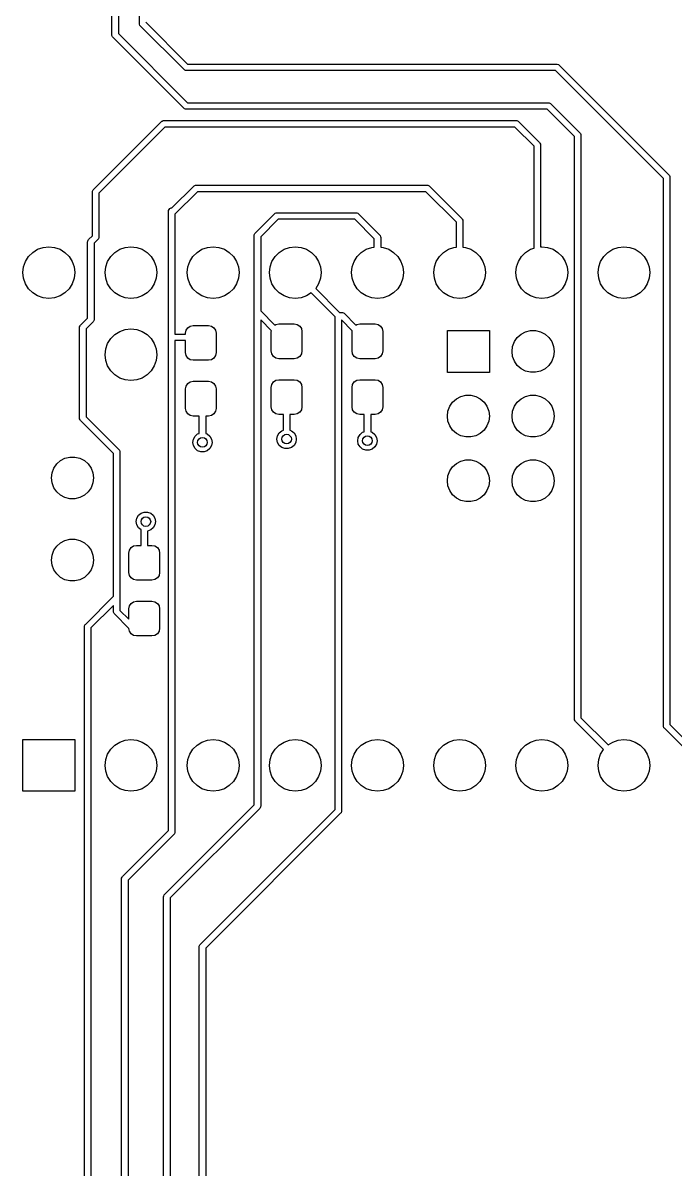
# Model space of a CAD drawing. Extents: x 281 to 540, y -238 to -79.
# Drawn here: x 280.81 to 300.97, y -174.49 to -139.04 of the extents above; entities that cross this region are included whole.
import ezdxf

# ---------------------------------------------------------------- set-up
doc = ezdxf.new("R2010")
doc.units = 0
doc.layers.add('BLACK', color=7, linetype='CONTINUOUS')

msp = doc.modelspace()

# ---------------------------------------------------------------- linework, layer by layer
at = {"layer": 'BLACK', "linetype": 'CONTINUOUS'}
for p, q in [((283.56, -139.41), (283.56, -129.91)), ((283.76, -129.951422), (283.76, -139.368578)), ((284.41, -139.06), (284.41, -130.16)), ((284.411921, -139.079509), (284.41, -139.06)), ((284.426853, -139.115557), (284.411921, -139.079509)), ((284.439289, -139.130711), (284.426853, -139.115557)), ((285.789289, -140.48071), (284.439289, -139.130711)), ((284.61, -139.018578), (285.901421, -140.31)), ((283.561921, -139.429509), (283.56, -139.41)), ((283.576853, -139.465557), (283.561921, -139.429509)), ((283.589289, -139.480711), (283.576853, -139.465557)), ((285.789289, -141.680711), (283.589289, -139.480711)), ((283.76, -139.368578), (285.901422, -141.51)), ((285.901421, -140.31), (297.31, -140.31)), ((297.31, -140.31), (297.329509, -140.311921)), ((297.329509, -140.311921), (297.365557, -140.326853)), ((297.365557, -140.326853), (297.380711, -140.339289)), ((297.380711, -140.339289), (300.780711, -143.739289)), ((285.804442, -140.493147), (285.789289, -140.48071)), ((285.815, -140.49752), (285.804442, -140.493147)), ((285.840491, -140.508079), (285.815, -140.49752)), ((285.86, -140.51), (285.840491, -140.508079)), ((297.268578, -140.51), (285.86, -140.51)), ((300.61, -143.851422), (297.268578, -140.51)), ((285.804443, -141.693147), (285.789289, -141.680711)), ((285.840491, -141.708079), (285.804443, -141.693147)), ((285.86, -141.71), (285.840491, -141.708079)), ((297.018578, -141.71), (285.86, -141.71)), ((285.901422, -141.51), (297.06, -141.51)), ((297.86, -142.551422), (297.018578, -141.71)), ((297.06, -141.51), (297.079509, -141.511921)), ((297.079509, -141.511921), (297.115557, -141.526853)), ((297.115557, -141.526853), (297.130711, -141.539289)), ((297.130711, -141.539289), (298.030711, -142.439289)), ((282.989289, -144.189289), (285.089289, -142.08929)), ((285.089289, -142.08929), (285.104442, -142.076853)), ((285.104442, -142.076853), (285.115, -142.072479)), ((285.115, -142.072479), (285.140491, -142.061921)), ((285.140491, -142.061921), (285.16, -142.06)), ((285.16, -142.06), (296.06, -142.06)), ((296.06, -142.06), (296.079509, -142.061921)), ((296.079509, -142.061921), (296.115557, -142.076853)), ((296.115557, -142.076853), (296.130711, -142.089289)), ((296.130711, -142.089289), (296.780711, -142.739289)), ((285.201421, -142.26), (283.16, -144.301421)), ((296.018578, -142.26), (285.201421, -142.26)), ((296.61, -142.851422), (296.018578, -142.26)), ((298.030711, -142.439289), (298.043147, -142.454442)), ((298.043147, -142.454442), (298.043147, -142.454443)), ((298.043147, -142.454443), (298.058079, -142.490491)), ((298.058079, -142.490491), (298.06, -142.51)), ((296.780711, -142.739289), (296.793147, -142.754443)), ((296.793147, -142.754443), (296.808079, -142.790491)), ((296.808079, -142.790491), (296.81, -142.81)), ((296.81, -142.81), (296.81, -145.964506)), ((297.86, -160.57), (297.86, -142.551422)), ((298.06, -142.51), (298.06, -160.528578)), ((296.61, -146.001746), (296.61, -142.851422)), ((300.61, -160.78), (300.61, -143.851422)), ((300.780711, -143.739289), (300.793147, -143.754443)), ((300.793147, -143.754443), (300.808079, -143.790491)), ((300.808079, -143.790491), (300.81, -143.81)), ((300.81, -143.81), (300.81, -160.738578)), ((282.96, -144.26), (282.961921, -144.240491)), ((282.96, -145.618578), (282.96, -144.26)), ((282.961921, -144.240491), (282.976853, -144.204443)), ((282.976853, -144.204443), (282.989289, -144.189289)), ((285.416657, -144.761921), (286.089289, -144.089289)), ((286.201422, -144.26), (285.51, -144.951422)), ((286.089289, -144.089289), (286.104443, -144.076853)), ((286.104443, -144.076853), (286.140491, -144.061921)), ((286.140491, -144.061921), (286.16, -144.06)), ((286.16, -144.06), (293.31, -144.06)), ((293.268578, -144.26), (286.201422, -144.26)), ((294.21, -145.201421), (293.268578, -144.26)), ((293.31, -144.06), (293.329509, -144.061921)), ((293.329509, -144.061921), (293.365557, -144.076853)), ((293.365557, -144.076853), (293.380711, -144.089289)), ((293.380711, -144.089289), (294.380711, -145.08929)), ((283.16, -144.301421), (283.16, -145.66)), ((285.31, -144.86), (285.311921, -144.840491)), ((285.31, -148.76), (285.31, -144.86)), ((285.311921, -144.840491), (285.326853, -144.804443)), ((285.326853, -144.804443), (285.354443, -144.776853)), ((285.354443, -144.776853), (285.390491, -144.761921)), ((285.390491, -144.761921), (285.416657, -144.761921)), ((285.51, -144.951422), (285.51, -148.66)), ((287.989289, -145.539289), (288.589289, -144.939289)), ((288.589289, -144.939289), (288.604443, -144.926853)), ((288.604443, -144.926853), (288.640491, -144.911921)), ((288.640491, -144.911921), (288.66, -144.91)), ((288.66, -144.91), (291.11, -144.91)), ((291.11, -144.91), (291.129509, -144.911921)), ((291.129509, -144.911921), (291.165557, -144.926853)), ((291.165557, -144.926853), (291.180711, -144.939289)), ((291.180711, -144.939289), (291.840711, -145.599289)), ((288.701422, -145.11), (288.16, -145.651422)), ((291.068578, -145.11), (288.701422, -145.11)), ((291.67, -145.711422), (291.068578, -145.11)), ((294.21, -145.971267), (294.21, -145.201421)), ((294.380711, -145.08929), (294.393148, -145.104443)), ((294.393148, -145.104443), (294.406139, -145.135808)), ((294.406139, -145.135808), (294.408079, -145.140491)), ((294.408079, -145.140491), (294.41, -145.16)), ((294.41, -145.16), (294.41, -145.971267)), ((282.839289, -145.739289), (282.96, -145.618578)), ((283.158079, -145.679509), (283.143147, -145.715557)), ((283.16, -145.66), (283.158079, -145.679509)), ((287.96, -145.61), (287.961921, -145.590491)), ((287.96, -147.81), (287.96, -145.61)), ((287.961921, -145.590491), (287.976853, -145.554443)), ((287.976853, -145.554443), (287.989289, -145.539289)), ((288.16, -145.651422), (288.16, -147.81)), ((291.840711, -145.599289), (291.853147, -145.614443)), ((291.853147, -145.614443), (291.868079, -145.650491)), ((291.868079, -145.650491), (291.87, -145.67)), ((291.87, -145.67), (291.87, -145.971267)), ((281.262893, -146.039225), (281.431983, -145.980058)), ((281.431983, -145.980058), (281.61, -145.96)), ((281.61, -145.96), (281.788017, -145.980058)), ((281.788017, -145.980058), (281.957107, -146.039225)), ((282.81, -145.81), (282.811921, -145.790491)), ((282.81, -148.168578), (282.81, -145.81)), ((282.811921, -145.790491), (282.826853, -145.754443)), ((282.826853, -145.754443), (282.839289, -145.739289)), ((283.130711, -145.730711), (283.01, -145.851422)), ((283.01, -145.851422), (283.01, -148.21)), ((283.143147, -145.715557), (283.130711, -145.730711)), ((283.802893, -146.039225), (283.971983, -145.980058)), ((283.971983, -145.980058), (284.15, -145.96)), ((284.15, -145.96), (284.328017, -145.980058)), ((284.328017, -145.980058), (284.497107, -146.039225)), ((286.342893, -146.039225), (286.511983, -145.980058)), ((286.511983, -145.980058), (286.69, -145.96)), ((286.69, -145.96), (286.868017, -145.980058)), ((286.868017, -145.980058), (287.037107, -146.039225)), ((288.882893, -146.039225), (289.051983, -145.980058)), ((289.051983, -145.980058), (289.23, -145.96)), ((289.23, -145.96), (289.408017, -145.980058)), ((289.408017, -145.980058), (289.577107, -146.039225)), ((291.422893, -146.039225), (291.591983, -145.980058)), ((291.591983, -145.980058), (291.67, -145.971267)), ((291.67, -145.971267), (291.67, -145.711422)), ((291.87, -145.971267), (291.948017, -145.980058)), ((291.948017, -145.980058), (292.117107, -146.039225)), ((293.962893, -146.039225), (294.131983, -145.980058)), ((294.131983, -145.980058), (294.21, -145.971267)), ((294.41, -145.971267), (294.488017, -145.980058)), ((294.488017, -145.980058), (294.657107, -146.039225)), ((296.502893, -146.039225), (296.61, -146.001746)), ((296.81, -145.964506), (296.85, -145.96)), ((296.85, -145.96), (297.028017, -145.980058)), ((297.028017, -145.980058), (297.197107, -146.039225)), ((299.042893, -146.039225), (299.211983, -145.980058)), ((299.211983, -145.980058), (299.39, -145.96)), ((299.39, -145.96), (299.568017, -145.980058)), ((299.568017, -145.980058), (299.737107, -146.039225)), ((280.889225, -146.412893), (280.984535, -146.261208)), ((280.984535, -146.261208), (281.111208, -146.134535)), ((281.111208, -146.134535), (281.262893, -146.039225)), ((281.957107, -146.039225), (282.108792, -146.134535)), ((282.108792, -146.134535), (282.235465, -146.261208)), ((282.235465, -146.261208), (282.330775, -146.412893)), ((283.429225, -146.412893), (283.524535, -146.261208)), ((283.524535, -146.261208), (283.651208, -146.134535)), ((283.651208, -146.134535), (283.802893, -146.039225)), ((284.497107, -146.039225), (284.648792, -146.134535)), ((284.648792, -146.134535), (284.775465, -146.261208)), ((284.775465, -146.261208), (284.870775, -146.412893)), ((285.969225, -146.412893), (286.064535, -146.261208)), ((286.064535, -146.261208), (286.191208, -146.134535)), ((286.191208, -146.134535), (286.342893, -146.039225)), ((287.037107, -146.039225), (287.188792, -146.134535)), ((287.188792, -146.134535), (287.315465, -146.261208)), ((287.315465, -146.261208), (287.410775, -146.412893)), ((288.509225, -146.412893), (288.604535, -146.261208)), ((288.604535, -146.261208), (288.731208, -146.134535)), ((288.731208, -146.134535), (288.882893, -146.039225)), ((289.577107, -146.039225), (289.728792, -146.134535)), ((289.728792, -146.134535), (289.855465, -146.261208)), ((289.855465, -146.261208), (289.950775, -146.412893)), ((291.049225, -146.412893), (291.144535, -146.261208)), ((291.144535, -146.261208), (291.271208, -146.134535)), ((291.271208, -146.134535), (291.422893, -146.039225)), ((292.117107, -146.039225), (292.268792, -146.134535)), ((292.268792, -146.134535), (292.395465, -146.261208)), ((292.395465, -146.261208), (292.490775, -146.412893)), ((293.589225, -146.412893), (293.684535, -146.261208)), ((293.684535, -146.261208), (293.811208, -146.134535)), ((293.811208, -146.134535), (293.962893, -146.039225)), ((294.657107, -146.039225), (294.808792, -146.134535)), ((294.808792, -146.134535), (294.935465, -146.261208)), ((294.935465, -146.261208), (295.030775, -146.412893)), ((296.129225, -146.412893), (296.224535, -146.261208)), ((296.224535, -146.261208), (296.351208, -146.134535)), ((296.351208, -146.134535), (296.502893, -146.039225)), ((297.197107, -146.039225), (297.348792, -146.134535)), ((297.348792, -146.134535), (297.475465, -146.261208)), ((297.475465, -146.261208), (297.570775, -146.412893)), ((298.669225, -146.412893), (298.764535, -146.261208)), ((298.764535, -146.261208), (298.891208, -146.134535)), ((298.891208, -146.134535), (299.042893, -146.039225)), ((299.737107, -146.039225), (299.888792, -146.134535)), ((299.888792, -146.134535), (300.015465, -146.261208)), ((300.015465, -146.261208), (300.110775, -146.412893)), ((280.81, -146.76), (280.830058, -146.581983)), ((280.830058, -146.581983), (280.889225, -146.412893)), ((282.330775, -146.412893), (282.389942, -146.581983)), ((282.389942, -146.581983), (282.41, -146.76)), ((283.35, -146.76), (283.370058, -146.581983)), ((283.370058, -146.581983), (283.429225, -146.412893)), ((284.870775, -146.412893), (284.929942, -146.581983)), ((284.929942, -146.581983), (284.95, -146.76)), ((285.89, -146.76), (285.910058, -146.581983)), ((285.910058, -146.581983), (285.969225, -146.412893)), ((287.410775, -146.412893), (287.469942, -146.581983)), ((287.469942, -146.581983), (287.49, -146.76)), ((288.43, -146.76), (288.450058, -146.581983)), ((288.450058, -146.581983), (288.509225, -146.412893)), ((289.950775, -146.412893), (290.009942, -146.581983)), ((290.009942, -146.581983), (290.03, -146.76)), ((290.97, -146.76), (290.990058, -146.581983)), ((290.990058, -146.581983), (291.049225, -146.412893)), ((292.490775, -146.412893), (292.549942, -146.581983)), ((292.549942, -146.581983), (292.57, -146.76)), ((293.51, -146.76), (293.530058, -146.581983)), ((293.530058, -146.581983), (293.589225, -146.412893)), ((295.030775, -146.412893), (295.089942, -146.581983)), ((295.089942, -146.581983), (295.11, -146.76)), ((296.05, -146.76), (296.070058, -146.581983)), ((296.070058, -146.581983), (296.129225, -146.412893)), ((297.570775, -146.412893), (297.629942, -146.581983)), ((297.629942, -146.581983), (297.65, -146.76)), ((298.59, -146.76), (298.610058, -146.581983)), ((298.610058, -146.581983), (298.669225, -146.412893)), ((300.110775, -146.412893), (300.169942, -146.581983)), ((300.169942, -146.581983), (300.19, -146.76)), ((280.830058, -146.938017), (280.81, -146.76)), ((280.889225, -147.107107), (280.830058, -146.938017)), ((282.389942, -146.938017), (282.330775, -147.107107)), ((282.41, -146.76), (282.389942, -146.938017)), ((283.370058, -146.938017), (283.35, -146.76)), ((283.429225, -147.107107), (283.370058, -146.938017)), ((284.929942, -146.938017), (284.870775, -147.107107)), ((284.95, -146.76), (284.929942, -146.938017)), ((285.910058, -146.938017), (285.89, -146.76)), ((285.969225, -147.107107), (285.910058, -146.938017)), ((287.469942, -146.938017), (287.410775, -147.107107)), ((287.49, -146.76), (287.469942, -146.938017)), ((288.450058, -146.938017), (288.43, -146.76)), ((288.509225, -147.107107), (288.450058, -146.938017)), ((290.009942, -146.938017), (289.950775, -147.107107)), ((290.03, -146.76), (290.009942, -146.938017)), ((290.990058, -146.938017), (290.97, -146.76)), ((291.049225, -147.107107), (290.990058, -146.938017)), ((292.549942, -146.938017), (292.490775, -147.107107)), ((292.57, -146.76), (292.549942, -146.938017)), ((293.530058, -146.938017), (293.51, -146.76)), ((293.589225, -147.107107), (293.530058, -146.938017)), ((295.089942, -146.938017), (295.030775, -147.107107)), ((295.11, -146.76), (295.089942, -146.938017)), ((296.070058, -146.938017), (296.05, -146.76)), ((296.129225, -147.107107), (296.070058, -146.938017)), ((297.629942, -146.938017), (297.570775, -147.107107)), ((297.65, -146.76), (297.629942, -146.938017)), ((298.610058, -146.938017), (298.59, -146.76)), ((298.669225, -147.107107), (298.610058, -146.938017)), ((300.169942, -146.938017), (300.110775, -147.107107)), ((300.19, -146.76), (300.169942, -146.938017)), ((280.984535, -147.258792), (280.889225, -147.107107)), ((281.111208, -147.385465), (280.984535, -147.258792)), ((281.262893, -147.480775), (281.111208, -147.385465)), ((282.108792, -147.385465), (281.957107, -147.480775)), ((282.235465, -147.258792), (282.108792, -147.385465)), ((282.330775, -147.107107), (282.235465, -147.258792)), ((283.524535, -147.258792), (283.429225, -147.107107)), ((283.651208, -147.385465), (283.524535, -147.258792)), ((283.802893, -147.480775), (283.651208, -147.385465)), ((284.648792, -147.385465), (284.497107, -147.480775)), ((284.775465, -147.258792), (284.648792, -147.385465)), ((284.870775, -147.107107), (284.775465, -147.258792)), ((286.064535, -147.258792), (285.969225, -147.107107)), ((286.191208, -147.385465), (286.064535, -147.258792)), ((286.342893, -147.480775), (286.191208, -147.385465)), ((287.188792, -147.385465), (287.037107, -147.480775)), ((287.315465, -147.258792), (287.188792, -147.385465)), ((287.410775, -147.107107), (287.315465, -147.258792)), ((288.604535, -147.258792), (288.509225, -147.107107)), ((288.731208, -147.385465), (288.604535, -147.258792)), ((288.882893, -147.480775), (288.731208, -147.385465)), ((289.719734, -147.391156), (289.577107, -147.480775)), ((290.46, -148.131422), (289.719734, -147.391156)), ((289.950775, -147.107107), (289.861156, -147.249734)), ((289.861156, -147.249734), (290.601422, -147.99)), ((291.144535, -147.258792), (291.049225, -147.107107)), ((291.271208, -147.385465), (291.144535, -147.258792)), ((291.422893, -147.480775), (291.271208, -147.385465)), ((292.268792, -147.385465), (292.117107, -147.480775)), ((292.395465, -147.258792), (292.268792, -147.385465)), ((292.490775, -147.107107), (292.395465, -147.258792)), ((293.684535, -147.258792), (293.589225, -147.107107)), ((293.811208, -147.385465), (293.684535, -147.258792)), ((293.962893, -147.480775), (293.811208, -147.385465)), ((294.808792, -147.385465), (294.657107, -147.480775)), ((294.935465, -147.258792), (294.808792, -147.385465)), ((295.030775, -147.107107), (294.935465, -147.258792)), ((296.224535, -147.258792), (296.129225, -147.107107)), ((296.351208, -147.385465), (296.224535, -147.258792)), ((296.502893, -147.480775), (296.351208, -147.385465)), ((297.348792, -147.385465), (297.197107, -147.480775)), ((297.475465, -147.258792), (297.348792, -147.385465)), ((297.570775, -147.107107), (297.475465, -147.258792)), ((298.764535, -147.258792), (298.669225, -147.107107)), ((298.891208, -147.385465), (298.764535, -147.258792)), ((299.042893, -147.480775), (298.891208, -147.385465)), ((299.888792, -147.385465), (299.737107, -147.480775)), ((300.015465, -147.258792), (299.888792, -147.385465)), ((300.110775, -147.107107), (300.015465, -147.258792)), ((281.431983, -147.539942), (281.262893, -147.480775)), ((281.61, -147.56), (281.431983, -147.539942)), ((281.788017, -147.539942), (281.61, -147.56)), ((281.957107, -147.480775), (281.788017, -147.539942)), ((283.971983, -147.539942), (283.802893, -147.480775)), ((284.15, -147.56), (283.971983, -147.539942)), ((284.328017, -147.539942), (284.15, -147.56)), ((284.497107, -147.480775), (284.328017, -147.539942)), ((286.511983, -147.539942), (286.342893, -147.480775)), ((286.69, -147.56), (286.511983, -147.539942)), ((286.868017, -147.539942), (286.69, -147.56)), ((287.037107, -147.480775), (286.868017, -147.539942)), ((289.051983, -147.539942), (288.882893, -147.480775)), ((289.23, -147.56), (289.051983, -147.539942)), ((289.408017, -147.539942), (289.23, -147.56)), ((289.577107, -147.480775), (289.408017, -147.539942)), ((291.591983, -147.539942), (291.422893, -147.480775)), ((291.77, -147.56), (291.591983, -147.539942)), ((291.948017, -147.539942), (291.77, -147.56)), ((292.117107, -147.480775), (291.948017, -147.539942)), ((294.131983, -147.539942), (293.962893, -147.480775)), ((294.31, -147.56), (294.131983, -147.539942)), ((294.488017, -147.539942), (294.31, -147.56)), ((294.657107, -147.480775), (294.488017, -147.539942)), ((296.671983, -147.539942), (296.502893, -147.480775)), ((296.85, -147.56), (296.671983, -147.539942)), ((297.028017, -147.539942), (296.85, -147.56)), ((297.197107, -147.480775), (297.028017, -147.539942)), ((299.211983, -147.539942), (299.042893, -147.480775)), ((299.39, -147.56), (299.211983, -147.539942)), ((299.568017, -147.539942), (299.39, -147.56)), ((299.737107, -147.480775), (299.568017, -147.539942)), ((287.96, -163.218578), (287.96, -147.81)), ((288.16, -147.81), (288.16, -147.943578)), ((288.16, -147.943578), (288.601872, -148.38545)), ((290.46, -163.368578), (290.46, -148.131422)), ((290.601422, -147.99), (290.665, -147.99)), ((290.665, -147.99), (290.684509, -147.991921)), ((290.684509, -147.991921), (290.720557, -148.006853)), ((290.720557, -148.006853), (290.735711, -148.019289)), ((290.735711, -148.019289), (291.101872, -148.38545)), ((282.56, -148.46), (282.561921, -148.440491)), ((282.56, -151.26), (282.56, -148.46)), ((282.561921, -148.440491), (282.576853, -148.404443)), ((282.576853, -148.404443), (282.589289, -148.389289)), ((282.589289, -148.389289), (282.81, -148.168578)), ((282.98071, -148.280711), (282.76, -148.501421)), ((282.76, -148.501421), (282.76, -151.218578)), ((282.993147, -148.265558), (282.98071, -148.280711)), ((282.99752, -148.254999), (282.993147, -148.265558)), ((283.008079, -148.229509), (282.99752, -148.254999)), ((283.01, -148.21), (283.008079, -148.229509)), ((283.971983, -148.520058), (284.15, -148.5)), ((284.15, -148.5), (284.328017, -148.520058)), ((285.853079, -148.544113), (285.904562, -148.467062)), ((285.904562, -148.467062), (285.981613, -148.415579)), ((285.981613, -148.415579), (286.0725, -148.3975)), ((286.0725, -148.3975), (286.5475, -148.3975)), ((286.5475, -148.3975), (286.638387, -148.415579)), ((286.638387, -148.415579), (286.715438, -148.467062)), ((286.715438, -148.467062), (286.766921, -148.544113)), ((288.490571, -148.556993), (288.16, -148.226422)), ((288.16, -148.226422), (288.16, -163.26)), ((288.601872, -148.38545), (288.631613, -148.365579)), ((288.631613, -148.365579), (288.7225, -148.3475)), ((288.7225, -148.3475), (289.1975, -148.3475)), ((289.1975, -148.3475), (289.288387, -148.365579)), ((289.288387, -148.365579), (289.365438, -148.417062)), ((289.365438, -148.417062), (289.416921, -148.494113)), ((289.416921, -148.494113), (289.435, -148.585)), ((290.990571, -148.556993), (290.66, -148.226422)), ((290.66, -148.226422), (290.66, -163.41)), ((291.101872, -148.38545), (291.131613, -148.365579)), ((291.131613, -148.365579), (291.2225, -148.3475)), ((291.2225, -148.3475), (291.6975, -148.3475)), ((291.6975, -148.3475), (291.788387, -148.365579)), ((291.788387, -148.365579), (291.865438, -148.417062)), ((291.865438, -148.417062), (291.916921, -148.494113)), ((291.916921, -148.494113), (291.935, -148.585)), ((283.429225, -148.952893), (283.524535, -148.801208)), ((283.524535, -148.801208), (283.651208, -148.674535)), ((283.651208, -148.674535), (283.802893, -148.579225)), ((283.802893, -148.579225), (283.971983, -148.520058)), ((284.328017, -148.520058), (284.497107, -148.579225)), ((284.497107, -148.579225), (284.648792, -148.674535)), ((284.648792, -148.674535), (284.775465, -148.801208)), ((284.775465, -148.801208), (284.870775, -148.952893)), ((285.31, -164.018578), (285.31, -148.76)), ((285.51, -148.66), (285.835, -148.66)), ((285.835, -148.86), (285.51, -148.86)), ((285.51, -148.86), (285.51, -164.06)), ((285.835, -148.635), (285.853079, -148.544113)), ((285.835, -148.66), (285.835, -148.635)), ((285.835, -149.235), (285.835, -148.86)), ((286.766921, -148.544113), (286.785, -148.635)), ((286.785, -148.635), (286.785, -149.235)), ((288.485, -148.585), (288.490571, -148.556993)), ((288.485, -149.185), (288.485, -148.585)), ((289.435, -148.585), (289.435, -149.185)), ((290.985, -148.585), (290.990571, -148.556993)), ((290.985, -149.185), (290.985, -148.585)), ((291.935, -148.585), (291.935, -149.185)), ((293.93, -149.8484), (293.93, -148.5484)), ((293.93, -148.5484), (295.23, -148.5484)), ((295.23, -148.5484), (295.23, -149.8484)), ((296.004454, -148.89633), (296.093468, -148.76737)), ((296.093468, -148.76737), (296.210758, -148.66346)), ((296.210758, -148.66346), (296.349507, -148.590639)), ((296.349507, -148.590639), (296.501651, -148.553139)), ((296.501651, -148.553139), (296.658349, -148.553139)), ((296.658349, -148.553139), (296.810493, -148.590639)), ((296.810493, -148.590639), (296.949242, -148.66346)), ((296.949242, -148.66346), (297.066532, -148.76737)), ((297.066532, -148.76737), (297.155546, -148.89633)), ((283.35, -149.3), (283.370058, -149.121983)), ((283.370058, -149.121983), (283.429225, -148.952893)), ((284.870775, -148.952893), (284.929942, -149.121983)), ((284.929942, -149.121983), (284.95, -149.3)), ((288.503079, -149.275887), (288.485, -149.185)), ((289.435, -149.185), (289.416921, -149.275887)), ((291.003079, -149.275887), (290.985, -149.185)), ((291.935, -149.185), (291.916921, -149.275887)), ((295.93, -149.1984), (295.948888, -149.042845)), ((295.948888, -149.353955), (295.93, -149.1984)), ((295.948888, -149.042845), (296.004454, -148.89633)), ((297.155546, -148.89633), (297.211112, -149.042845)), ((297.211112, -149.042845), (297.23, -149.1984)), ((297.23, -149.1984), (297.211112, -149.353955)), ((283.370058, -149.478017), (283.35, -149.3)), ((283.429225, -149.647107), (283.370058, -149.478017)), ((284.929942, -149.478017), (284.870775, -149.647107)), ((284.95, -149.3), (284.929942, -149.478017)), ((285.853079, -149.325887), (285.835, -149.235)), ((285.904562, -149.402938), (285.853079, -149.325887)), ((285.981613, -149.454421), (285.904562, -149.402938)), ((286.0725, -149.4725), (285.981613, -149.454421)), ((286.5475, -149.4725), (286.0725, -149.4725)), ((286.638387, -149.454421), (286.5475, -149.4725)), ((286.715438, -149.402938), (286.638387, -149.454421)), ((286.766921, -149.325887), (286.715438, -149.402938)), ((286.785, -149.235), (286.766921, -149.325887)), ((288.554562, -149.352938), (288.503079, -149.275887)), ((288.631613, -149.404421), (288.554562, -149.352938)), ((288.7225, -149.4225), (288.631613, -149.404421)), ((289.1975, -149.4225), (288.7225, -149.4225)), ((289.288387, -149.404421), (289.1975, -149.4225)), ((289.365438, -149.352938), (289.288387, -149.404421)), ((289.416921, -149.275887), (289.365438, -149.352938)), ((291.054562, -149.352938), (291.003079, -149.275887)), ((291.131613, -149.404421), (291.054562, -149.352938)), ((291.2225, -149.4225), (291.131613, -149.404421)), ((291.6975, -149.4225), (291.2225, -149.4225)), ((291.788387, -149.404421), (291.6975, -149.4225)), ((291.865438, -149.352938), (291.788387, -149.404421)), ((291.916921, -149.275887), (291.865438, -149.352938)), ((296.004454, -149.50047), (295.948888, -149.353955)), ((296.093468, -149.62943), (296.004454, -149.50047)), ((297.155546, -149.50047), (297.066532, -149.62943)), ((297.211112, -149.353955), (297.155546, -149.50047)), ((283.524535, -149.798792), (283.429225, -149.647107)), ((283.651208, -149.925465), (283.524535, -149.798792)), ((283.802893, -150.020775), (283.651208, -149.925465)), ((284.648792, -149.925465), (284.497107, -150.020775)), ((284.775465, -149.798792), (284.648792, -149.925465)), ((284.870775, -149.647107), (284.775465, -149.798792)), ((295.23, -149.8484), (293.93, -149.8484)), ((296.210758, -149.73334), (296.093468, -149.62943)), ((296.349507, -149.806161), (296.210758, -149.73334)), ((296.501651, -149.843661), (296.349507, -149.806161)), ((296.658349, -149.843661), (296.501651, -149.843661)), ((296.810493, -149.806161), (296.658349, -149.843661)), ((296.949242, -149.73334), (296.810493, -149.806161)), ((297.066532, -149.62943), (296.949242, -149.73334)), ((283.971983, -150.079942), (283.802893, -150.020775)), ((284.15, -150.1), (283.971983, -150.079942)), ((284.328017, -150.079942), (284.15, -150.1)), ((284.497107, -150.020775), (284.328017, -150.079942)), ((285.835, -150.36), (285.853079, -150.269113)), ((285.853079, -150.269113), (285.904562, -150.192062)), ((285.904562, -150.192062), (285.981613, -150.140579)), ((285.981613, -150.140579), (286.0725, -150.1225)), ((286.0725, -150.1225), (286.5475, -150.1225)), ((286.5475, -150.1225), (286.638387, -150.140579)), ((286.638387, -150.140579), (286.715438, -150.192062)), ((286.715438, -150.192062), (286.766921, -150.269113)), ((286.766921, -150.269113), (286.785, -150.36)), ((288.485, -150.31), (288.503079, -150.219113)), ((288.503079, -150.219113), (288.554562, -150.142062)), ((288.554562, -150.142062), (288.631613, -150.090579)), ((288.631613, -150.090579), (288.7225, -150.0725)), ((288.7225, -150.0725), (289.1975, -150.0725)), ((289.1975, -150.0725), (289.288387, -150.090579)), ((289.288387, -150.090579), (289.365438, -150.142062)), ((289.365438, -150.142062), (289.416921, -150.219113)), ((289.416921, -150.219113), (289.435, -150.31)), ((290.985, -150.31), (291.003079, -150.219113)), ((291.003079, -150.219113), (291.054562, -150.142062)), ((291.054562, -150.142062), (291.131613, -150.090579)), ((291.131613, -150.090579), (291.2225, -150.0725)), ((291.2225, -150.0725), (291.6975, -150.0725)), ((291.6975, -150.0725), (291.788387, -150.090579)), ((291.788387, -150.090579), (291.865438, -150.142062)), ((291.865438, -150.142062), (291.916921, -150.219113)), ((291.916921, -150.219113), (291.935, -150.31)), ((285.835, -150.96), (285.835, -150.36)), ((286.785, -150.36), (286.785, -150.96)), ((288.485, -150.91), (288.485, -150.31)), ((289.435, -150.31), (289.435, -150.91)), ((290.985, -150.91), (290.985, -150.31)), ((291.935, -150.31), (291.935, -150.91)), ((294.210758, -150.66346), (294.349507, -150.590639)), ((294.349507, -150.590639), (294.501651, -150.553139)), ((294.501651, -150.553139), (294.658349, -150.553139)), ((294.658349, -150.553139), (294.810493, -150.590639)), ((294.810493, -150.590639), (294.949242, -150.66346)), ((296.210758, -150.66346), (296.349507, -150.590639)), ((296.349507, -150.590639), (296.501651, -150.553139)), ((296.501651, -150.553139), (296.658349, -150.553139)), ((296.658349, -150.553139), (296.810493, -150.590639)), ((296.810493, -150.590639), (296.949242, -150.66346)), ((285.853079, -151.050887), (285.835, -150.96)), ((286.785, -150.96), (286.766921, -151.050887)), ((288.503079, -151.000887), (288.485, -150.91)), ((289.435, -150.91), (289.416921, -151.000887)), ((291.003079, -151.000887), (290.985, -150.91)), ((291.935, -150.91), (291.916921, -151.000887)), ((293.948888, -151.042845), (294.004454, -150.89633)), ((294.004454, -150.89633), (294.093468, -150.76737)), ((294.093468, -150.76737), (294.210758, -150.66346)), ((294.949242, -150.66346), (295.066532, -150.76737)), ((295.066532, -150.76737), (295.155546, -150.89633)), ((295.155546, -150.89633), (295.211112, -151.042845)), ((295.948888, -151.042845), (296.004454, -150.89633)), ((296.004454, -150.89633), (296.093468, -150.76737)), ((296.093468, -150.76737), (296.210758, -150.66346)), ((296.949242, -150.66346), (297.066532, -150.76737)), ((297.066532, -150.76737), (297.155546, -150.89633)), ((297.155546, -150.89633), (297.211112, -151.042845)), ((282.561921, -151.279509), (282.56, -151.26)), ((282.576853, -151.315557), (282.561921, -151.279509)), ((282.589289, -151.330711), (282.576853, -151.315557)), ((283.61, -152.351422), (282.589289, -151.330711)), ((282.76, -151.218578), (283.780711, -152.239289)), ((285.904562, -151.127938), (285.853079, -151.050887)), ((285.981613, -151.179421), (285.904562, -151.127938)), ((286.0725, -151.1975), (285.981613, -151.179421)), ((286.26, -151.1975), (286.0725, -151.1975)), ((286.26, -151.731993), (286.26, -151.1975)), ((286.5475, -151.1975), (286.46, -151.1975)), ((286.46, -151.1975), (286.46, -151.731993)), ((286.638387, -151.179421), (286.5475, -151.1975)), ((286.715438, -151.127938), (286.638387, -151.179421)), ((286.766921, -151.050887), (286.715438, -151.127938)), ((288.554562, -151.077938), (288.503079, -151.000887)), ((288.631613, -151.129421), (288.554562, -151.077938)), ((288.7225, -151.1475), (288.631613, -151.129421)), ((288.86, -151.1475), (288.7225, -151.1475)), ((288.86, -151.631993), (288.86, -151.1475)), ((289.1975, -151.1475), (289.06, -151.1475)), ((289.06, -151.1475), (289.06, -151.631993)), ((289.288387, -151.129421), (289.1975, -151.1475)), ((289.365438, -151.077938), (289.288387, -151.129421)), ((289.416921, -151.000887), (289.365438, -151.077938)), ((291.054562, -151.077938), (291.003079, -151.000887)), ((291.131613, -151.129421), (291.054562, -151.077938)), ((291.2225, -151.1475), (291.131613, -151.129421)), ((291.36, -151.1475), (291.2225, -151.1475)), ((291.36, -151.681993), (291.36, -151.1475)), ((291.6975, -151.1475), (291.56, -151.1475)), ((291.56, -151.1475), (291.56, -151.681993)), ((291.788387, -151.129421), (291.6975, -151.1475)), ((291.865438, -151.077938), (291.788387, -151.129421)), ((291.916921, -151.000887), (291.865438, -151.077938)), ((293.93, -151.1984), (293.948888, -151.042845)), ((293.948888, -151.353955), (293.93, -151.1984)), ((295.211112, -151.042845), (295.23, -151.1984)), ((295.23, -151.1984), (295.211112, -151.353955)), ((295.93, -151.1984), (295.948888, -151.042845)), ((295.948888, -151.353955), (295.93, -151.1984)), ((297.211112, -151.042845), (297.23, -151.1984)), ((297.23, -151.1984), (297.211112, -151.353955)), ((288.730187, -151.717164), (288.81, -151.650192)), ((288.81, -151.650192), (288.86, -151.631993)), ((289.06, -151.631993), (289.11, -151.650192)), ((289.11, -151.650192), (289.189813, -151.717164)), ((291.230187, -151.767164), (291.31, -151.700192)), ((291.31, -151.700192), (291.36, -151.681993)), ((291.56, -151.681993), (291.61, -151.700192)), ((291.61, -151.700192), (291.689813, -151.767164)), ((294.004454, -151.50047), (293.948888, -151.353955)), ((294.093468, -151.62943), (294.004454, -151.50047)), ((294.210758, -151.73334), (294.093468, -151.62943)), ((295.066532, -151.62943), (294.949242, -151.73334)), ((295.155546, -151.50047), (295.066532, -151.62943)), ((295.211112, -151.353955), (295.155546, -151.50047)), ((296.004454, -151.50047), (295.948888, -151.353955)), ((296.093468, -151.62943), (296.004454, -151.50047)), ((296.210758, -151.73334), (296.093468, -151.62943)), ((297.066532, -151.62943), (296.949242, -151.73334)), ((297.155546, -151.50047), (297.066532, -151.62943)), ((297.211112, -151.353955), (297.155546, -151.50047)), ((286.06, -152.01), (286.078092, -151.907394)), ((286.078092, -152.112606), (286.06, -152.01)), ((286.078092, -151.907394), (286.130187, -151.817164)), ((286.130187, -151.817164), (286.21, -151.750192)), ((286.21, -151.750192), (286.26, -151.731993)), ((286.46, -151.731993), (286.51, -151.750192)), ((286.51, -151.750192), (286.589813, -151.817164)), ((286.589813, -151.817164), (286.641908, -151.907394)), ((286.641908, -151.907394), (286.66, -152.01)), ((286.66, -152.01), (286.641908, -152.112606)), ((288.66, -151.91), (288.678092, -151.807394)), ((288.678092, -152.012606), (288.66, -151.91)), ((288.678092, -151.807394), (288.730187, -151.717164)), ((288.730187, -152.102836), (288.678092, -152.012606)), ((289.189813, -151.717164), (289.241908, -151.807394)), ((289.241908, -152.012606), (289.189813, -152.102836)), ((289.241908, -151.807394), (289.26, -151.91)), ((289.26, -151.91), (289.241908, -152.012606)), ((291.16, -151.96), (291.178092, -151.857394)), ((291.178092, -152.062606), (291.16, -151.96)), ((291.178092, -151.857394), (291.230187, -151.767164)), ((291.689813, -151.767164), (291.741908, -151.857394)), ((291.741908, -151.857394), (291.76, -151.96)), ((291.76, -151.96), (291.741908, -152.062606)), ((294.349507, -151.806161), (294.210758, -151.73334)), ((294.501651, -151.843661), (294.349507, -151.806161)), ((294.658349, -151.843661), (294.501651, -151.843661)), ((294.810493, -151.806161), (294.658349, -151.843661)), ((294.949242, -151.73334), (294.810493, -151.806161)), ((296.349507, -151.806161), (296.210758, -151.73334)), ((296.501651, -151.843661), (296.349507, -151.806161)), ((296.658349, -151.843661), (296.501651, -151.843661)), ((296.810493, -151.806161), (296.658349, -151.843661)), ((296.949242, -151.73334), (296.810493, -151.806161)), ((283.61, -156.76), (283.61, -152.351422)), ((283.780711, -152.239289), (283.793147, -152.254442)), ((283.793147, -152.254442), (283.793147, -152.254443)), ((283.793147, -152.254443), (283.808079, -152.290491)), ((283.808079, -152.290491), (283.81, -152.31)), ((283.81, -152.31), (283.81, -156.76)), ((286.130187, -152.202836), (286.078092, -152.112606)), ((286.21, -152.269808), (286.130187, -152.202836)), ((286.307906, -152.305442), (286.21, -152.269808)), ((286.412094, -152.305442), (286.307906, -152.305442)), ((286.51, -152.269808), (286.412094, -152.305442)), ((286.589813, -152.202836), (286.51, -152.269808)), ((286.641908, -152.112606), (286.589813, -152.202836)), ((288.81, -152.169808), (288.730187, -152.102836)), ((288.907906, -152.205442), (288.81, -152.169808)), ((289.012094, -152.205442), (288.907906, -152.205442)), ((289.11, -152.169808), (289.012094, -152.205442)), ((289.189813, -152.102836), (289.11, -152.169808)), ((291.230187, -152.152836), (291.178092, -152.062606)), ((291.31, -152.219808), (291.230187, -152.152836)), ((291.407906, -152.255442), (291.31, -152.219808)), ((291.512094, -152.255442), (291.407906, -152.255442)), ((291.61, -152.219808), (291.512094, -152.255442)), ((291.689813, -152.152836), (291.61, -152.219808)), ((291.741908, -152.062606), (291.689813, -152.152836)), ((281.764454, -152.80793), (281.853468, -152.67897)), ((281.853468, -152.67897), (281.970758, -152.57506)), ((281.970758, -152.57506), (282.109507, -152.502239)), ((282.109507, -152.502239), (282.261651, -152.464739)), ((282.261651, -152.464739), (282.418349, -152.464739)), ((282.418349, -152.464739), (282.570493, -152.502239)), ((282.570493, -152.502239), (282.709242, -152.57506)), ((282.709242, -152.57506), (282.826532, -152.67897)), ((282.826532, -152.67897), (282.915546, -152.80793)), ((294.004454, -152.89633), (294.093468, -152.76737)), ((294.093468, -152.76737), (294.210758, -152.66346)), ((294.210758, -152.66346), (294.349507, -152.590639)), ((294.349507, -152.590639), (294.501651, -152.553139)), ((294.501651, -152.553139), (294.658349, -152.553139)), ((294.658349, -152.553139), (294.810493, -152.590639)), ((294.810493, -152.590639), (294.949242, -152.66346)), ((294.949242, -152.66346), (295.066532, -152.76737)), ((295.066532, -152.76737), (295.155546, -152.89633)), ((296.004454, -152.89633), (296.093468, -152.76737)), ((296.093468, -152.76737), (296.210758, -152.66346)), ((296.210758, -152.66346), (296.349507, -152.590639)), ((296.349507, -152.590639), (296.501651, -152.553139)), ((296.501651, -152.553139), (296.658349, -152.553139)), ((296.658349, -152.553139), (296.810493, -152.590639)), ((296.810493, -152.590639), (296.949242, -152.66346)), ((296.949242, -152.66346), (297.066532, -152.76737)), ((297.066532, -152.76737), (297.155546, -152.89633)), ((281.69, -153.11), (281.708888, -152.954445)), ((281.708888, -153.265555), (281.69, -153.11)), ((281.708888, -152.954445), (281.764454, -152.80793)), ((282.915546, -152.80793), (282.971112, -152.954445)), ((282.971112, -152.954445), (282.99, -153.11)), ((282.99, -153.11), (282.971112, -153.265555)), ((293.93, -153.1984), (293.948888, -153.042845)), ((293.948888, -153.042845), (294.004454, -152.89633)), ((295.155546, -152.89633), (295.211112, -153.042845)), ((295.211112, -153.042845), (295.23, -153.1984)), ((295.93, -153.1984), (295.948888, -153.042845)), ((295.948888, -153.042845), (296.004454, -152.89633)), ((297.155546, -152.89633), (297.211112, -153.042845)), ((297.211112, -153.042845), (297.23, -153.1984)), ((281.764454, -153.41207), (281.708888, -153.265555)), ((281.853468, -153.54103), (281.764454, -153.41207)), ((282.915546, -153.41207), (282.826532, -153.54103)), ((282.971112, -153.265555), (282.915546, -153.41207)), ((293.948888, -153.353955), (293.93, -153.1984)), ((294.004454, -153.50047), (293.948888, -153.353955)), ((295.211112, -153.353955), (295.155546, -153.50047)), ((295.23, -153.1984), (295.211112, -153.353955)), ((295.948888, -153.353955), (295.93, -153.1984)), ((296.004454, -153.50047), (295.948888, -153.353955)), ((297.211112, -153.353955), (297.155546, -153.50047)), ((297.23, -153.1984), (297.211112, -153.353955)), ((281.970758, -153.64494), (281.853468, -153.54103)), ((282.109507, -153.717761), (281.970758, -153.64494)), ((282.261651, -153.755261), (282.109507, -153.717761)), ((282.418349, -153.755261), (282.261651, -153.755261)), ((282.570493, -153.717761), (282.418349, -153.755261)), ((282.709242, -153.64494), (282.570493, -153.717761)), ((282.826532, -153.54103), (282.709242, -153.64494)), ((294.093468, -153.62943), (294.004454, -153.50047)), ((294.210758, -153.73334), (294.093468, -153.62943)), ((294.349507, -153.806161), (294.210758, -153.73334)), ((294.501651, -153.843661), (294.349507, -153.806161)), ((294.810493, -153.806161), (294.658349, -153.843661)), ((294.949242, -153.73334), (294.810493, -153.806161)), ((295.066532, -153.62943), (294.949242, -153.73334)), ((295.155546, -153.50047), (295.066532, -153.62943)), ((296.093468, -153.62943), (296.004454, -153.50047)), ((296.210758, -153.73334), (296.093468, -153.62943)), ((296.349507, -153.806161), (296.210758, -153.73334)), ((296.501651, -153.843661), (296.349507, -153.806161)), ((296.810493, -153.806161), (296.658349, -153.843661)), ((296.949242, -153.73334), (296.810493, -153.806161)), ((297.066532, -153.62943), (296.949242, -153.73334)), ((297.155546, -153.50047), (297.066532, -153.62943)), ((284.46, -154.200192), (284.557906, -154.164558)), ((284.557906, -154.164558), (284.662094, -154.164558)), ((284.662094, -154.164558), (284.76, -154.200192)), ((294.658349, -153.843661), (294.501651, -153.843661)), ((296.658349, -153.843661), (296.501651, -153.843661)), ((284.31, -154.46), (284.328092, -154.357394)), ((284.328092, -154.562606), (284.31, -154.46)), ((284.328092, -154.357394), (284.380187, -154.267164)), ((284.380187, -154.267164), (284.46, -154.200192)), ((284.76, -154.200192), (284.839813, -154.267164)), ((284.839813, -154.267164), (284.891908, -154.357394)), ((284.891908, -154.357394), (284.91, -154.46)), ((284.91, -154.46), (284.891908, -154.562606)), ((284.380187, -154.652836), (284.328092, -154.562606)), ((284.46, -154.719808), (284.380187, -154.652836)), ((284.46, -155.1975), (284.46, -154.719808)), ((284.662094, -154.755442), (284.66, -154.755442)), ((284.66, -154.755442), (284.66, -155.1975)), ((284.76, -154.719808), (284.662094, -154.755442)), ((284.839813, -154.652836), (284.76, -154.719808)), ((284.891908, -154.562606), (284.839813, -154.652836)), ((281.764454, -155.34793), (281.853468, -155.21897)), ((281.853468, -155.21897), (281.970758, -155.11506)), ((281.970758, -155.11506), (282.109507, -155.042239)), ((282.109507, -155.042239), (282.261651, -155.004739)), ((282.261651, -155.004739), (282.418349, -155.004739)), ((282.418349, -155.004739), (282.570493, -155.042239)), ((282.570493, -155.042239), (282.709242, -155.11506)), ((282.709242, -155.11506), (282.826532, -155.21897)), ((282.826532, -155.21897), (282.915546, -155.34793)), ((284.154562, -155.267062), (284.231613, -155.215579)), ((284.231613, -155.215579), (284.3225, -155.1975)), ((284.3225, -155.1975), (284.46, -155.1975)), ((284.66, -155.1975), (284.7975, -155.1975)), ((284.7975, -155.1975), (284.888387, -155.215579)), ((284.888387, -155.215579), (284.965438, -155.267062)), ((281.69, -155.65), (281.708888, -155.494445)), ((281.708888, -155.494445), (281.764454, -155.34793)), ((282.915546, -155.34793), (282.971112, -155.494445)), ((282.971112, -155.494445), (282.99, -155.65)), ((284.085, -155.435), (284.103079, -155.344113)), ((284.085, -156.035), (284.085, -155.435)), ((284.103079, -155.344113), (284.154562, -155.267062)), ((284.965438, -155.267062), (285.016921, -155.344113)), ((285.016921, -155.344113), (285.035, -155.435)), ((285.035, -155.435), (285.035, -156.035)), ((281.708888, -155.805555), (281.69, -155.65)), ((281.764454, -155.95207), (281.708888, -155.805555)), ((281.853468, -156.08103), (281.764454, -155.95207)), ((282.915546, -155.95207), (282.826532, -156.08103)), ((282.971112, -155.805555), (282.915546, -155.95207)), ((282.99, -155.65), (282.971112, -155.805555)), ((281.970758, -156.18494), (281.853468, -156.08103)), ((282.109507, -156.257761), (281.970758, -156.18494)), ((282.261651, -156.295261), (282.109507, -156.257761)), ((282.418349, -156.295261), (282.261651, -156.295261)), ((282.570493, -156.257761), (282.418349, -156.295261)), ((282.709242, -156.18494), (282.570493, -156.257761)), ((282.826532, -156.08103), (282.709242, -156.18494)), ((284.103079, -156.125887), (284.085, -156.035)), ((284.154562, -156.202938), (284.103079, -156.125887)), ((284.231613, -156.254421), (284.154562, -156.202938)), ((284.3225, -156.2725), (284.231613, -156.254421)), ((284.7975, -156.2725), (284.3225, -156.2725)), ((284.888387, -156.254421), (284.7975, -156.2725)), ((284.965438, -156.202938), (284.888387, -156.254421)), ((285.016921, -156.125887), (284.965438, -156.202938)), ((285.035, -156.035), (285.016921, -156.125887)), ((282.739289, -157.639289), (283.61, -156.768578)), ((283.61, -156.768578), (283.61, -156.76)), ((283.81, -156.76), (283.81, -157.206078)), ((284.103079, -157.069113), (284.154562, -156.992062)), ((284.154562, -156.992062), (284.231613, -156.940579)), ((284.231613, -156.940579), (284.3225, -156.9225)), ((284.3225, -156.9225), (284.7975, -156.9225)), ((284.7975, -156.9225), (284.888387, -156.940579)), ((284.888387, -156.940579), (284.965438, -156.992062)), ((284.965438, -156.992062), (285.016921, -157.069113)), ((283.61, -157.051422), (282.91, -157.751422)), ((283.61, -157.2475), (283.61, -157.051422)), ((283.611921, -157.267009), (283.61, -157.2475)), ((283.626853, -157.303057), (283.611921, -157.267009)), ((283.639289, -157.318211), (283.626853, -157.303057)), ((284.085973, -157.764894), (283.639289, -157.318211)), ((283.81, -157.206078), (284.085, -157.481078)), ((284.085, -157.16), (284.103079, -157.069113)), ((284.085, -157.481078), (284.085, -157.16)), ((285.016921, -157.069113), (285.035, -157.16)), ((285.035, -157.16), (285.035, -157.76)), ((282.71, -157.71), (282.711921, -157.690491)), ((282.71, -220.16), (282.71, -157.71)), ((282.711921, -157.690491), (282.726853, -157.654443)), ((282.726853, -157.654443), (282.739289, -157.639289)), ((282.91, -157.751422), (282.91, -220.118578)), ((284.103079, -157.850887), (284.085973, -157.764894)), ((284.154562, -157.927938), (284.103079, -157.850887)), ((284.231613, -157.979421), (284.154562, -157.927938)), ((284.3225, -157.9975), (284.231613, -157.979421)), ((284.7975, -157.9975), (284.3225, -157.9975)), ((284.888387, -157.979421), (284.7975, -157.9975)), ((284.965438, -157.927938), (284.888387, -157.979421)), ((285.016921, -157.850887), (284.965438, -157.927938)), ((285.035, -157.76), (285.016921, -157.850887)), ((298.06, -160.528578), (298.900265, -161.368843)), ((297.861921, -160.589509), (297.86, -160.57)), ((297.876853, -160.625557), (297.861921, -160.589509)), ((297.889289, -160.640711), (297.876853, -160.625557)), ((298.758843, -161.510265), (297.889289, -160.640711)), ((300.611921, -160.799509), (300.61, -160.78)), ((300.626853, -160.835557), (300.611921, -160.799509)), ((300.639289, -160.850711), (300.626853, -160.835557)), ((301.298843, -161.510265), (300.639289, -160.850711)), ((300.81, -160.738578), (301.440265, -161.368843)), ((280.81, -162.8), (280.81, -161.2)), ((280.81, -161.2), (282.41, -161.2)), ((282.41, -161.2), (282.41, -162.8)), ((283.802893, -161.279225), (283.971983, -161.220058)), ((283.971983, -161.220058), (284.15, -161.2)), ((284.15, -161.2), (284.328017, -161.220058)), ((284.328017, -161.220058), (284.497107, -161.279225)), ((286.342893, -161.279225), (286.511983, -161.220058)), ((286.511983, -161.220058), (286.69, -161.2)), ((286.69, -161.2), (286.868017, -161.220058)), ((286.868017, -161.220058), (287.037107, -161.279225)), ((288.882893, -161.279225), (289.051983, -161.220058)), ((289.051983, -161.220058), (289.23, -161.2)), ((289.23, -161.2), (289.408017, -161.220058)), ((289.408017, -161.220058), (289.577107, -161.279225)), ((291.422893, -161.279225), (291.591983, -161.220058)), ((291.591983, -161.220058), (291.77, -161.2)), ((291.77, -161.2), (291.948017, -161.220058)), ((291.948017, -161.220058), (292.117107, -161.279225)), ((293.962893, -161.279225), (294.131983, -161.220058)), ((294.131983, -161.220058), (294.31, -161.2)), ((294.31, -161.2), (294.488017, -161.220058)), ((294.488017, -161.220058), (294.657107, -161.279225)), ((296.502893, -161.279225), (296.671983, -161.220058)), ((296.671983, -161.220058), (296.85, -161.2)), ((296.85, -161.2), (297.028017, -161.220058)), ((297.028017, -161.220058), (297.197107, -161.279225)), ((299.042893, -161.279225), (299.211983, -161.220058)), ((299.211983, -161.220058), (299.39, -161.2)), ((299.39, -161.2), (299.568017, -161.220058)), ((299.568017, -161.220058), (299.737107, -161.279225)), ((283.429225, -161.652893), (283.524535, -161.501208)), ((283.524535, -161.501208), (283.651208, -161.374535)), ((283.651208, -161.374535), (283.802893, -161.279225)), ((284.497107, -161.279225), (284.648792, -161.374535)), ((284.648792, -161.374535), (284.775465, -161.501208)), ((284.775465, -161.501208), (284.870775, -161.652893)), ((285.969225, -161.652893), (286.064535, -161.501208)), ((286.064535, -161.501208), (286.191208, -161.374535)), ((286.191208, -161.374535), (286.342893, -161.279225)), ((287.037107, -161.279225), (287.188792, -161.374535)), ((287.188792, -161.374535), (287.315465, -161.501208)), ((287.315465, -161.501208), (287.410775, -161.652893)), ((288.509225, -161.652893), (288.604535, -161.501208)), ((288.604535, -161.501208), (288.731208, -161.374535)), ((288.731208, -161.374535), (288.882893, -161.279225)), ((289.577107, -161.279225), (289.728792, -161.374535)), ((289.728792, -161.374535), (289.855465, -161.501208)), ((289.855465, -161.501208), (289.950775, -161.652893)), ((291.049225, -161.652893), (291.144535, -161.501208)), ((291.144535, -161.501208), (291.271208, -161.374535)), ((291.271208, -161.374535), (291.422893, -161.279225)), ((292.117107, -161.279225), (292.268792, -161.374535)), ((292.268792, -161.374535), (292.395465, -161.501208)), ((292.395465, -161.501208), (292.490775, -161.652893)), ((293.589225, -161.652893), (293.684535, -161.501208)), ((293.684535, -161.501208), (293.811208, -161.374535)), ((293.811208, -161.374535), (293.962893, -161.279225)), ((294.657107, -161.279225), (294.808792, -161.374535)), ((294.808792, -161.374535), (294.935465, -161.501208)), ((294.935465, -161.501208), (295.030775, -161.652893)), ((296.129225, -161.652893), (296.224535, -161.501208)), ((296.224535, -161.501208), (296.351208, -161.374535)), ((296.351208, -161.374535), (296.502893, -161.279225)), ((297.197107, -161.279225), (297.348792, -161.374535)), ((297.348792, -161.374535), (297.475465, -161.501208)), ((297.475465, -161.501208), (297.570775, -161.652893)), ((298.669225, -161.652893), (298.758843, -161.510265)), ((298.900265, -161.368843), (299.042893, -161.279225)), ((299.737107, -161.279225), (299.888792, -161.374535)), ((299.888792, -161.374535), (300.015465, -161.501208)), ((300.015465, -161.501208), (300.110775, -161.652893)), ((283.35, -162), (283.370058, -161.821983)), ((283.370058, -161.821983), (283.429225, -161.652893)), ((284.870775, -161.652893), (284.929942, -161.821983)), ((284.929942, -161.821983), (284.95, -162)), ((285.89, -162), (285.910058, -161.821983)), ((285.910058, -161.821983), (285.969225, -161.652893)), ((287.410775, -161.652893), (287.469942, -161.821983)), ((287.469942, -161.821983), (287.49, -162)), ((288.43, -162), (288.450058, -161.821983)), ((288.450058, -161.821983), (288.509225, -161.652893)), ((289.950775, -161.652893), (290.009942, -161.821983)), ((290.009942, -161.821983), (290.03, -162)), ((290.97, -162), (290.990058, -161.821983)), ((290.990058, -161.821983), (291.049225, -161.652893)), ((292.490775, -161.652893), (292.549942, -161.821983)), ((292.549942, -161.821983), (292.57, -162)), ((293.51, -162), (293.530058, -161.821983)), ((293.530058, -161.821983), (293.589225, -161.652893)), ((295.030775, -161.652893), (295.089942, -161.821983)), ((295.089942, -161.821983), (295.11, -162)), ((296.05, -162), (296.070058, -161.821983)), ((296.070058, -161.821983), (296.129225, -161.652893)), ((297.570775, -161.652893), (297.629942, -161.821983)), ((297.629942, -161.821983), (297.65, -162)), ((298.59, -162), (298.610058, -161.821983)), ((298.610058, -161.821983), (298.669225, -161.652893)), ((300.110775, -161.652893), (300.169942, -161.821983)), ((300.169942, -161.821983), (300.19, -162)), ((283.370058, -162.178017), (283.35, -162)), ((283.429225, -162.347107), (283.370058, -162.178017)), ((284.929942, -162.178017), (284.870775, -162.347107)), ((284.95, -162), (284.929942, -162.178017)), ((285.910058, -162.178017), (285.89, -162)), ((285.969225, -162.347107), (285.910058, -162.178017)), ((287.469942, -162.178017), (287.410775, -162.347107)), ((287.49, -162), (287.469942, -162.178017)), ((288.450058, -162.178017), (288.43, -162)), ((288.509225, -162.347107), (288.450058, -162.178017)), ((290.009942, -162.178017), (289.950775, -162.347107)), ((290.03, -162), (290.009942, -162.178017)), ((290.990058, -162.178017), (290.97, -162)), ((291.049225, -162.347107), (290.990058, -162.178017)), ((292.549942, -162.178017), (292.490775, -162.347107)), ((292.57, -162), (292.549942, -162.178017)), ((293.530058, -162.178017), (293.51, -162)), ((293.589225, -162.347107), (293.530058, -162.178017)), ((295.089942, -162.178017), (295.030775, -162.347107)), ((295.11, -162), (295.089942, -162.178017)), ((296.070058, -162.178017), (296.05, -162)), ((296.129225, -162.347107), (296.070058, -162.178017)), ((297.629942, -162.178017), (297.570775, -162.347107)), ((297.65, -162), (297.629942, -162.178017)), ((298.610058, -162.178017), (298.59, -162)), ((298.669225, -162.347107), (298.610058, -162.178017)), ((300.169942, -162.178017), (300.110775, -162.347107)), ((300.19, -162), (300.169942, -162.178017)), ((283.524535, -162.498792), (283.429225, -162.347107)), ((283.651208, -162.625465), (283.524535, -162.498792)), ((283.802893, -162.720775), (283.651208, -162.625465)), ((284.648792, -162.625465), (284.497107, -162.720775)), ((284.775465, -162.498792), (284.648792, -162.625465)), ((284.870775, -162.347107), (284.775465, -162.498792)), ((286.064535, -162.498792), (285.969225, -162.347107)), ((286.191208, -162.625465), (286.064535, -162.498792)), ((286.342893, -162.720775), (286.191208, -162.625465)), ((287.188792, -162.625465), (287.037107, -162.720775)), ((287.315465, -162.498792), (287.188792, -162.625465)), ((287.410775, -162.347107), (287.315465, -162.498792)), ((288.604535, -162.498792), (288.509225, -162.347107)), ((288.731208, -162.625465), (288.604535, -162.498792)), ((288.882893, -162.720775), (288.731208, -162.625465)), ((289.728792, -162.625465), (289.577107, -162.720775)), ((289.855465, -162.498792), (289.728792, -162.625465)), ((289.950775, -162.347107), (289.855465, -162.498792)), ((291.144535, -162.498792), (291.049225, -162.347107)), ((291.271208, -162.625465), (291.144535, -162.498792)), ((291.422893, -162.720775), (291.271208, -162.625465)), ((292.268792, -162.625465), (292.117107, -162.720775)), ((292.395465, -162.498792), (292.268792, -162.625465)), ((292.490775, -162.347107), (292.395465, -162.498792)), ((293.684535, -162.498792), (293.589225, -162.347107)), ((293.811208, -162.625465), (293.684535, -162.498792)), ((293.962893, -162.720775), (293.811208, -162.625465)), ((294.808792, -162.625465), (294.657107, -162.720775)), ((294.935465, -162.498792), (294.808792, -162.625465)), ((295.030775, -162.347107), (294.935465, -162.498792)), ((296.224535, -162.498792), (296.129225, -162.347107)), ((296.351208, -162.625465), (296.224535, -162.498792)), ((296.502893, -162.720775), (296.351208, -162.625465)), ((297.348792, -162.625465), (297.197107, -162.720775)), ((297.475465, -162.498792), (297.348792, -162.625465)), ((297.570775, -162.347107), (297.475465, -162.498792)), ((298.764535, -162.498792), (298.669225, -162.347107)), ((298.891208, -162.625465), (298.764535, -162.498792)), ((299.042893, -162.720775), (298.891208, -162.625465)), ((299.888792, -162.625465), (299.737107, -162.720775)), ((300.015465, -162.498792), (299.888792, -162.625465)), ((300.110775, -162.347107), (300.015465, -162.498792)), ((282.41, -162.8), (280.81, -162.8)), ((283.971983, -162.779942), (283.802893, -162.720775)), ((284.15, -162.8), (283.971983, -162.779942)), ((284.328017, -162.779942), (284.15, -162.8)), ((284.497107, -162.720775), (284.328017, -162.779942)), ((286.511983, -162.779942), (286.342893, -162.720775)), ((286.69, -162.8), (286.511983, -162.779942)), ((286.868017, -162.779942), (286.69, -162.8)), ((287.037107, -162.720775), (286.868017, -162.779942)), ((289.051983, -162.779942), (288.882893, -162.720775)), ((289.23, -162.8), (289.051983, -162.779942)), ((289.408017, -162.779942), (289.23, -162.8)), ((289.577107, -162.720775), (289.408017, -162.779942)), ((291.591983, -162.779942), (291.422893, -162.720775)), ((291.77, -162.8), (291.591983, -162.779942)), ((291.948017, -162.779942), (291.77, -162.8)), ((292.117107, -162.720775), (291.948017, -162.779942)), ((294.131983, -162.779942), (293.962893, -162.720775)), ((294.31, -162.8), (294.131983, -162.779942)), ((294.488017, -162.779942), (294.31, -162.8)), ((294.657107, -162.720775), (294.488017, -162.779942)), ((296.671983, -162.779942), (296.502893, -162.720775)), ((296.85, -162.8), (296.671983, -162.779942)), ((297.028017, -162.779942), (296.85, -162.8)), ((297.197107, -162.720775), (297.028017, -162.779942)), ((299.211983, -162.779942), (299.042893, -162.720775)), ((299.39, -162.8), (299.211983, -162.779942)), ((299.568017, -162.779942), (299.39, -162.8)), ((299.737107, -162.720775), (299.568017, -162.779942)), ((285.189289, -165.989289), (287.96, -163.218578)), ((288.130711, -163.330711), (285.36, -166.101422)), ((286.289289, -167.539289), (290.46, -163.368578)), ((288.143147, -163.315557), (288.130711, -163.330711)), ((288.158079, -163.279509), (288.143147, -163.315557)), ((288.16, -163.26), (288.158079, -163.279509)), ((290.630711, -163.480711), (286.46, -167.651422)), ((290.643147, -163.465557), (290.630711, -163.480711)), ((290.658079, -163.429509), (290.643147, -163.465557)), ((290.66, -163.41), (290.658079, -163.429509)), ((283.889289, -165.439289), (285.31, -164.018578)), ((285.508079, -164.079509), (285.493148, -164.115557)), ((285.51, -164.06), (285.508079, -164.079509)), ((285.480711, -164.13071), (284.06, -165.551421)), ((285.493148, -164.115557), (285.480711, -164.13071)), ((283.86, -165.51), (283.861921, -165.490491)), ((283.86, -220.16), (283.86, -165.51)), ((283.861921, -165.490491), (283.876853, -165.454443)), ((283.876853, -165.454443), (283.889289, -165.439289)), ((284.06, -165.551421), (284.06, -220.118578)), ((285.16, -166.06), (285.161921, -166.040491)), ((285.16, -220.31), (285.16, -166.06)), ((285.161921, -166.040491), (285.176853, -166.004443)), ((285.176853, -166.004443), (285.189289, -165.989289)), ((285.36, -166.101422), (285.36, -220.268578)), ((286.26, -167.61), (286.261921, -167.590491)), ((286.26, -220.06), (286.26, -167.61)), ((286.261921, -167.590491), (286.276853, -167.554443)), ((286.276853, -167.554443), (286.289289, -167.539289)), ((286.46, -167.651422), (286.46, -220.018578))]:
    msp.add_line(p, q, dxfattribs=at)
at = {"layer": 'BLACK'}
for centre in [(286.36, -152.01), (288.96, -151.91), (291.46, -151.96), (284.61, -154.46)]:
    msp.add_circle(centre, 0.15, dxfattribs=at)

doc.saveas('drawing.dxf')
